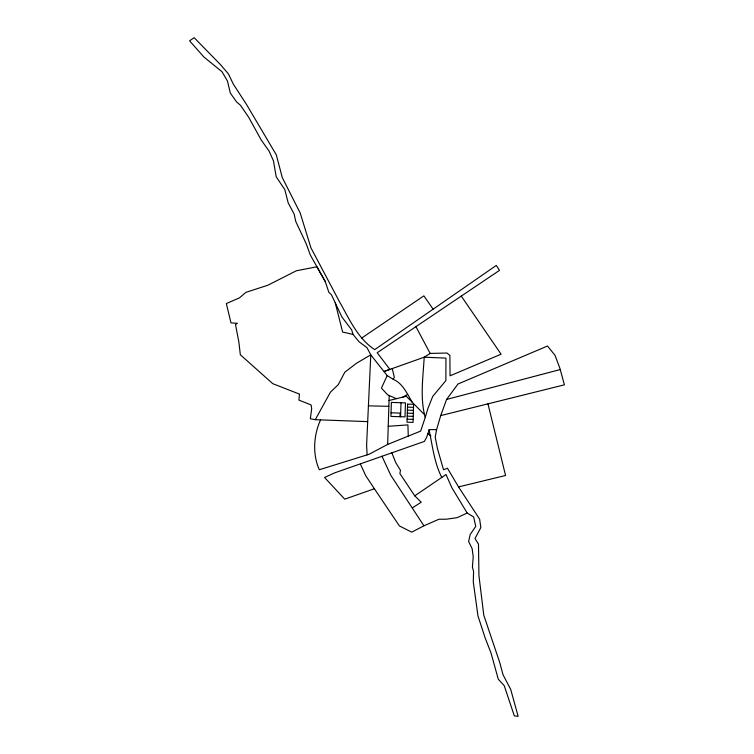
<?xml version="1.0" encoding="UTF-8"?>
<svg xmlns="http://www.w3.org/2000/svg" width="754" height="754" viewBox="0 0 754 754"><rect width="100%" height="100%" fill="white"/><g stroke="black" fill="none" stroke-linecap="round" stroke-linejoin="round"><path stroke-width="1.13" d="M440.722 415.595L564.416 384.832L559.883 368.263L554.991 355.285L547.489 346.029L457.98 384.012L446.575 399.45L440.722 415.595L436.585 429.62L428.988 429.62C432.532 445.595 434.125 462.456 441.769 477.433L414.747 495.84L399.865 473.531L400.459 470.279L395.727 462.598L391.826 452.758M320.573 419.884C313.56 435.143 312.373 454.37 319.338 469.742L368.998 454.294L387.65 444.436L389.196 395.558L387.594 394.738L381.43 388.131L387.179 375.596L370.779 354.851L366.972 347.651L359.055 341.779L352.995 334.399L351.694 329.903L341.958 317.104L331.374 294.673L328.848 292.307L325.257 281.562L316.934 266.765L296.303 270.799L267.877 285.219L245.908 292.354L239.452 297.877L226.332 303.551L231.007 322.91L237.387 323.277L235.493 324.588L238.839 341.911L240.347 354.785L272.788 383.682L299.451 394.106L298.914 400.101L311.11 404.973L311.685 408.706L310.346 418.762L315.295 419.686L367.65 421.627M399.969 416.698L400.082 413.088L391.053 412.796M400.572 416.726L401.024 402.73M387.65 444.436L420.657 431.09L425.218 417.471C419.874 398.103 423.079 377.283 424.21 357.189L430.166 353.428L446.99 353.032L449.893 355.436L450.044 375.822L501.09 354.201L461.203 295.983M436.585 429.62L435.199 437.188L437.452 448.545L443.512 469.751L447.49 468.272L458.526 486.914L479.638 519.176L480.845 527.555L475.001 538.516L478.498 544.181L478.931 575.547L483.795 615.236L499.855 662.879L503.012 674.745L510.694 689.354L518.121 716.3L514.313 715.876L504.228 685.688L498.29 679.26L491.071 653.153L485.246 638.186L477.979 615.99L473.276 581.862L473.578 571.523L472.409 566.999L473.22 556.876L472.155 548.742L468.611 541.457L470.213 534.445L475.755 526.424L473.635 516.961L467.169 513.031L451.919 487.838L446 474.502L441.769 477.433M425.218 417.471L428.018 408.206L432.758 396.378L445.878 380.582L445.953 358.122L424.21 357.189L384.248 371.411L389.884 369.394L377.198 352.731L499.497 270.366L496.302 265.417L374.719 349.62C357.49 338.405 349.027 318.358 339.14 301.1L310.95 247.868L300.196 213.005L282.298 177.605L276.303 154.862L246.492 104.429L233.24 83.996L228.434 73.939L220.649 64.797L194.164 37.7L189.584 40.829L203.882 56.993L221.996 71.715L227.463 81.036L230.3 93.053L236.718 102.092L240.535 105.334L248.632 117.2L261.252 140.046L269.074 151.102L273.466 160.875L276.181 176.766L284.805 189.622L288.179 202.864L294.135 214.061L295.757 221.469L306.162 243.665L310.346 255.05L325.257 281.562M429.111 430.044L426.557 437.527L424.323 441.448L334.663 472.862L324.569 477.48L344.738 499.167L374.399 488.743L399.375 525.924L411.741 532.154L423.927 525.811L438.922 519.242L446.283 519.223L457.169 517.659L467.169 513.031M412.353 402.4C407.103 393.89 403.022 383.513 393.202 379.29L394.314 377.198L392.231 368.565M315.295 419.686L330.422 392.184L338.301 384.625L344.767 372.259L356.529 363.221L370.779 354.851L366.604 445.077L367.132 454.888M361.703 338.046L423.88 295.851L433.107 309.178M412.447 507.828L421.213 502.23L414.747 495.84M402.796 397.122L407.612 394.446M446.575 399.45L560.231 369.554M389.036 400.515L406.274 396.265L423.823 413.974M458.526 486.914L505.566 475.491L487.951 403.842M388.206 426.293L407.914 424.898L408.272 436.104M368.367 405.841L388.847 406.331M407.509 407.132L413.531 407.33M407.414 410.148L413.437 410.336M407.311 413.154L413.333 413.352M407.217 416.17L413.239 416.359M407.122 419.177L413.145 419.375M352.995 334.399L342.627 332.052L335.323 303.033M389.196 395.558L396.453 398.687M387.179 375.596L393.202 379.29M427.904 433.569L430.864 435.916M374.399 488.743L365.643 475.548L360.421 464.125M423.927 525.811L390.845 475.359L381.939 456.198M415.765 326.369L430.166 353.428M391.383 402.419L390.93 416.415L405.011 416.868L405.464 402.872L391.383 402.419M407.603 404.125L407.019 422.193L413.041 422.381L413.626 404.323L407.603 404.125"/></g></svg>
